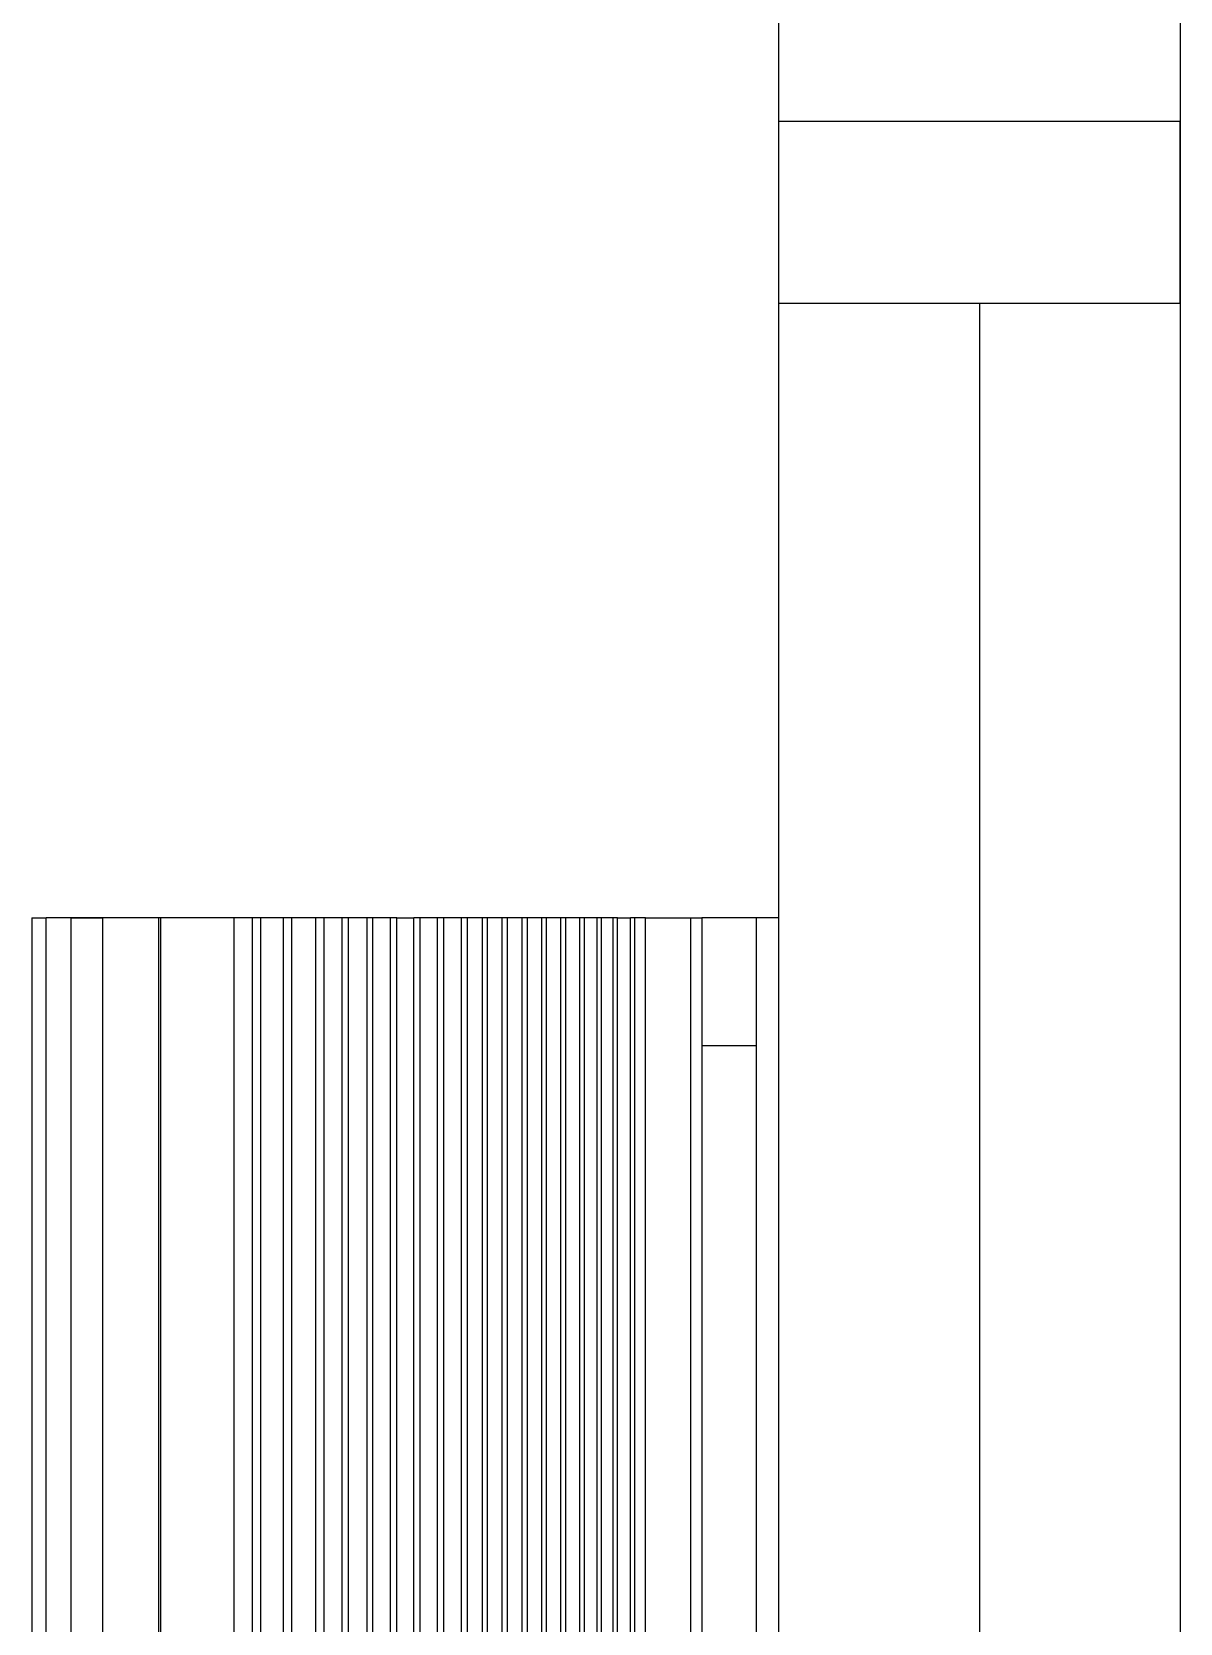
# Model space of a CAD drawing. Header units: inches. Extents: x 16928 to 514628, y -1471 to 241387.
# Drawn here: x 62954 to 63268.6, y 38850.5 to 39286.2 of the extents above; entities that cross this region are included whole.
import ezdxf

# ---------------------------------------------------------------- set-up
doc = ezdxf.new("R2010")
doc.units = ezdxf.units.IN
doc.header["$MEASUREMENT"] = 0
for name, color, linetype in [('Edges', 7, 'Continuous'), ('partition', 8, 'Continuous'), ('WIN', 9, 'Continuous')]:
    doc.layers.add(name, color=color, linetype=linetype)

# ---------------------------------------------------------------- blocks, each defined once
blk = doc.blocks.new('1.0HP AIR CONDITION')
for p, q in [((-806.72, 429.14), (-806.72, 414.2)), ((-841.74, 241.5), (-841.74, 250.08)), ((-841.74, 250.08), (-228.15, 250.08)), ((-228.15, 241.5), (-841.74, 241.5))]:
    blk.add_line(p, q)
at = {"layer": 'Edges'}
for p, q in [((-841.74, 435.23), (-228.15, 435.23)), ((-841.74, 435.23), (-841.74, 429.14)), ((-841.74, 429.14), (-228.15, 429.14)), ((-841.74, 429.14), (-841.74, 414.2)), ((-841.74, 414.2), (-228.15, 414.2)), ((-841.74, 411.18), (-841.74, 414.2)), ((-228.15, 411.18), (-841.74, 411.18)), ((-841.74, 398.82), (-841.74, 411.18)), ((-841.74, 398.82), (-841.74, 395.86)), ((-228.15, 398.82), (-841.74, 398.82)), ((-228.15, 395.86), (-841.74, 395.86)), ((-841.74, 395.86), (-841.74, 394.66)), ((-228.15, 394.66), (-841.74, 394.66)), ((-841.74, 391.14), (-841.74, 394.66)), ((-228.15, 391.14), (-841.74, 391.14)), ((-841.74, 391.14), (-841.74, 389.9)), ((-228.15, 389.9), (-841.74, 389.9)), ((-841.74, 389.9), (-841.74, 386.71)), ((-841.74, 386.71), (-841.74, 385.55)), ((-228.15, 386.71), (-841.74, 386.71)), ((-228.15, 385.55), (-841.74, 385.55)), ((-841.74, 385.55), (-841.74, 382.04)), ((-228.15, 382.04), (-841.74, 382.04)), ((-841.74, 382.04), (-841.74, 380.77)), ((-228.15, 380.77), (-841.74, 380.77)), ((-841.74, 380.77), (-841.74, 376.97)), ((-228.15, 376.97), (-841.74, 376.97)), ((-841.74, 376.97), (-841.74, 375.56)), ((-841.74, 375.56), (-841.74, 371.69)), ((-228.15, 375.56), (-841.74, 375.56)), ((-228.15, 371.69), (-841.74, 371.69)), ((-841.74, 371.69), (-841.74, 370.36)), ((-228.15, 370.36), (-841.74, 370.36)), ((-841.74, 370.36), (-841.74, 366.5)), ((-228.15, 366.5), (-841.74, 366.5)), ((-841.74, 366.5), (-841.74, 364.98)), ((-228.15, 364.98), (-841.74, 364.98)), ((-841.74, 364.98), (-841.74, 360.99)), ((-228.15, 360.99), (-841.74, 360.99)), ((-841.74, 360.99), (-841.74, 359.57)), ((-228.15, 359.57), (-841.74, 359.57)), ((-841.74, 359.57), (-841.74, 355.54)), ((-228.15, 355.54), (-841.74, 355.54)), ((-841.74, 355.54), (-841.74, 354.1)), ((-228.15, 354.1), (-841.74, 354.1)), ((-841.74, 354.1), (-841.74, 350.05)), ((-228.15, 350.05), (-841.74, 350.05)), ((-841.74, 350.05), (-841.74, 348.43)), ((-228.15, 348.43), (-841.74, 348.43)), ((-841.74, 348.43), (-841.74, 343.51)), ((-228.15, 343.51), (-841.74, 343.51)), ((-841.74, 343.51), (-841.74, 341.78)), ((-841.74, 341.78), (-841.74, 337.03)), ((-228.15, 341.78), (-841.74, 341.78)), ((-228.15, 337.03), (-841.74, 337.03)), ((-841.74, 337.03), (-841.74, 335.35)), ((-228.15, 335.35), (-841.74, 335.35)), ((-841.74, 330.65), (-841.74, 335.35)), ((-228.15, 330.65), (-841.74, 330.65)), ((-841.74, 330.65), (-841.74, 328.97)), ((-841.74, 328.97), (-841.74, 324.08)), ((-228.15, 328.97), (-841.74, 328.97)), ((-228.15, 324.08), (-841.74, 324.08)), ((-841.74, 324.08), (-841.74, 322.55)), ((-841.74, 322.55), (-841.74, 317.44)), ((-228.15, 322.55), (-841.74, 322.55)), ((-228.15, 317.44), (-841.74, 317.44)), ((-841.74, 317.44), (-841.74, 315.68)), ((-228.15, 315.68), (-841.74, 315.68)), ((-841.74, 315.68), (-841.74, 310.78)), ((-228.15, 310.78), (-841.74, 310.78)), ((-841.74, 310.78), (-841.74, 308.45)), ((-228.15, 308.45), (-841.74, 308.45)), ((-841.74, 308.45), (-841.74, 301.95)), ((-228.15, 301.95), (-841.74, 301.95)), ((-841.74, 301.95), (-841.74, 299.67)), ((-228.15, 299.67), (-841.74, 299.67)), ((-841.74, 299.67), (-841.74, 293.47)), ((-841.74, 293.47), (-841.74, 291.19)), ((-228.15, 293.47), (-841.74, 293.47)), ((-228.15, 291.19), (-841.74, 291.19)), ((-841.74, 291.19), (-841.74, 286.11)), ((-228.15, 286.11), (-841.74, 286.11)), ((-841.74, 286.11), (-841.74, 266.07)), ((-228.15, 266.07), (-841.74, 266.07)), ((-841.74, 266.07), (-841.74, 265.5)), ((-228.15, 265.5), (-841.74, 265.5)), ((-841.74, 265.5), (-841.74, 234.65)), ((-800.43, 234.65), (-841.74, 234.65)), ((-841.74, 230.7), (-841.74, 234.65)), ((-799.93, 234.65), (-800.43, 234.65)), ((-273.46, 234.65), (-799.93, 234.65)), ((-841.74, 230.7), (-228.15, 230.7))]:
    blk.add_line(p, q, dxfattribs=at)

msp = doc.modelspace()

# ---------------------------------------------------------------- linework, layer by layer
at = {"layer": 'partition'}
for p, q in [((63158.56, 39860.48), (63158.56, 39261.78)), ((63268.56, 39860.48), (63268.56, 39261.78))]:
    msp.add_line(p, q, dxfattribs=at)
at = {"layer": 'WIN'}
for p, q in [((63158.56, 39261.78), (63158.56, 39211.78)), ((63268.56, 39211.78), (63268.56, 39261.78)), ((63158.56, 39211.78), (63158.56, 38261.78)), ((63213.56, 39211.78), (63213.56, 38261.78)), ((63268.56, 39211.78), (63268.56, 38261.78))]:
    msp.add_line(p, q, dxfattribs=at)
msp.add_lwpolyline([(63158.56, 39261.78), (63268.56, 39261.78), (63268.56, 39211.78), (63158.56, 39211.78)], dxfattribs=at)

# ---------------------------------------------------------------- block references
at = {"rotation": 270}
msp.add_blockref('1.0HP AIR CONDITION', (62723.33, 38201.83), dxfattribs=at)

doc.saveas('drawing.dxf')
